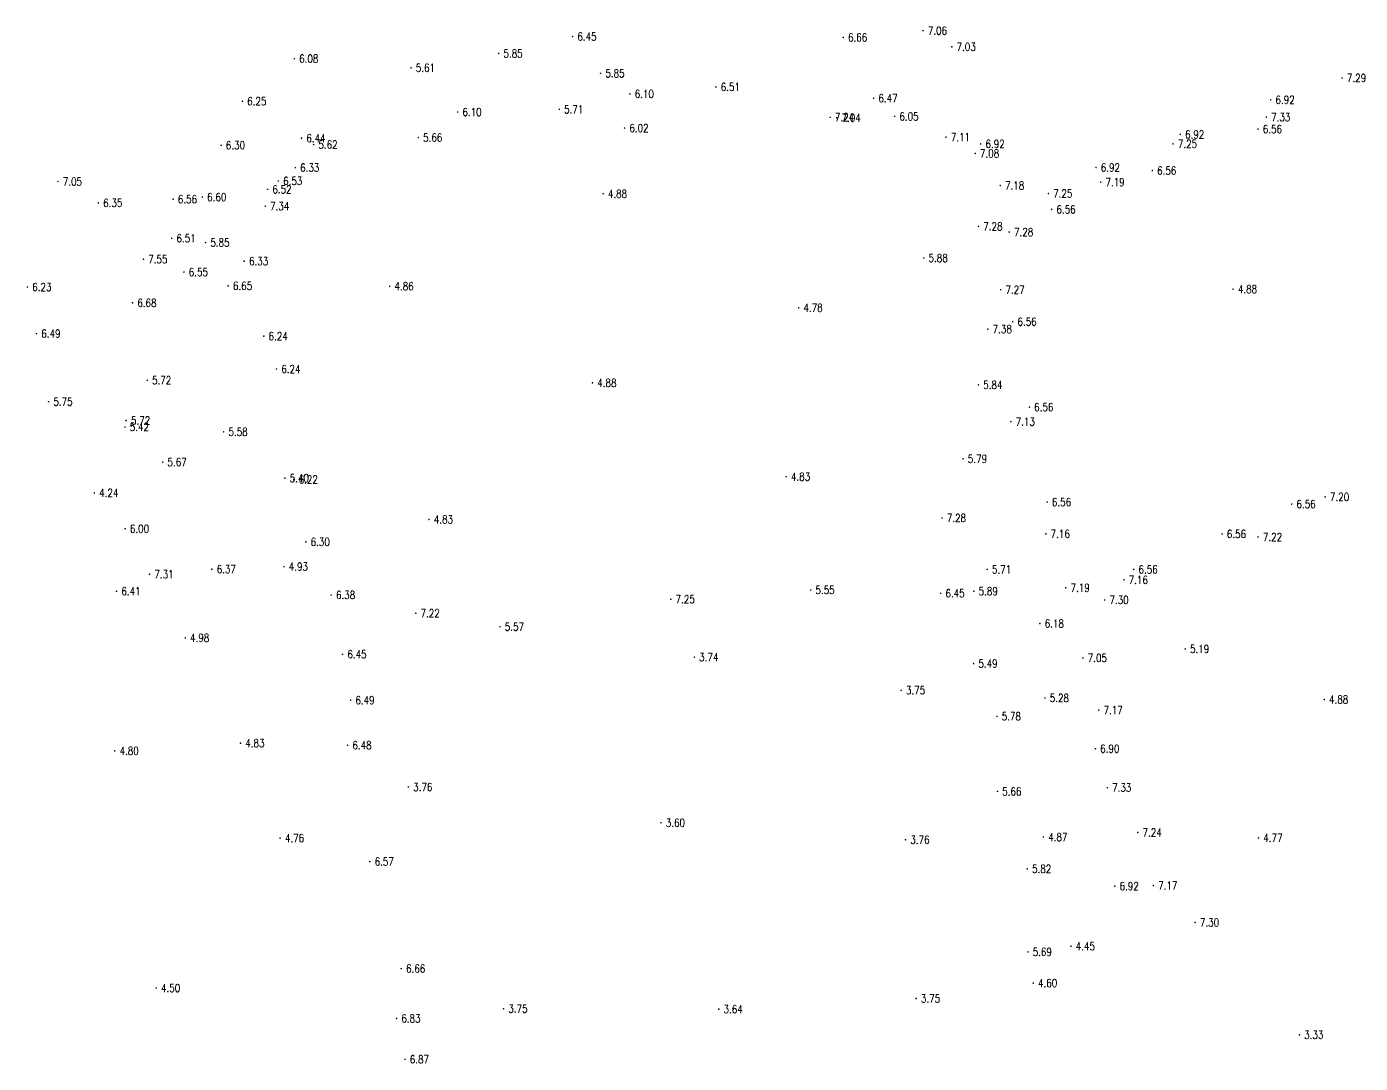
# Model space of a CAD drawing. Extents: x 476861 to 479475, y 2367369 to 2370541.
# Drawn here: x 478356.5 to 478523.1, y 2367575.7 to 2367705.3 of the extents above; entities that cross this region are included whole.
import ezdxf
from ezdxf.enums import TextEntityAlignment as Align

# ---------------------------------------------------------------- set-up
doc = ezdxf.new("R2010")
doc.units = 0
doc.header["$LTSCALE"] = 0.5
doc.layers.get('0').update_dxf_attribs({"linetype": 'CONTINUOUS'})
doc.layers.add('GCD', color=1, linetype='CONTINUOUS')
doc.styles.add('HZ', font='rs.shx', dxfattribs={"width": 0.8, "bigfont": 'hztxt.shx'})

# ---------------------------------------------------------------- blocks, each defined once
blk = doc.blocks.new('GC200')
at = {"linetype": 'Continuous', "const_width": 0.2, "flags": 128}
blk.add_lwpolyline([(-0.1, 0, 1), (0.1, 0, 1)], format="xyb", close=True, dxfattribs=at)

msp = doc.modelspace()

# ---------------------------------------------------------------- block references
at = {"layer": 'GCD', "linetype": 'Continuous'}
ref = msp.add_blockref('GC200', (478424.715, 2367704.05, 6.449), dxfattribs=dict(at, xscale=0.5, yscale=0.5, zscale=0.5))
ref.add_attrib('height', '6.45', dxfattribs={"linetype": 'Continuous', "height": 1, "style": 'HZ', "width": 0.8}).set_placement((478425.315, 2367704.05, 6.449), align=Align.MIDDLE_LEFT)
ref = msp.add_blockref('GC200', (478458.531, 2367703.941, 6.655), dxfattribs=dict(at, xscale=0.5, yscale=0.5, zscale=0.5))
ref.add_attrib('height', '6.66', dxfattribs={"linetype": 'Continuous', "height": 1, "style": 'HZ', "width": 0.8}).set_placement((478459.131, 2367703.941, 6.655), align=Align.MIDDLE_LEFT)
ref = msp.add_blockref('GC200', (478468.512, 2367704.787, 7.06), dxfattribs=dict(at, xscale=0.5, yscale=0.5, zscale=0.5))
ref.add_attrib('height', '7.06', dxfattribs={"linetype": 'Continuous', "height": 1, "style": 'HZ', "width": 0.8}).set_placement((478469.112, 2367704.787, 7.06), align=Align.MIDDLE_LEFT)
ref = msp.add_blockref('GC200', (478472.096, 2367702.769, 7.03), dxfattribs=dict(at, xscale=0.5, yscale=0.5, zscale=0.5))
ref.add_attrib('height', '7.03', dxfattribs={"linetype": 'Continuous', "height": 1, "style": 'HZ', "width": 0.8}).set_placement((478472.696, 2367702.769, 7.03), align=Align.MIDDLE_LEFT)
ref = msp.add_blockref('GC200', (478389.953, 2367701.289, 6.078), dxfattribs=dict(at, xscale=0.5, yscale=0.5, zscale=0.5))
ref.add_attrib('height', '6.08', dxfattribs={"linetype": 'Continuous', "height": 1, "style": 'HZ', "width": 0.8}).set_placement((478390.553, 2367701.289, 6.078), align=Align.MIDDLE_LEFT)
ref = msp.add_blockref('GC200', (478415.484, 2367701.937, 5.849), dxfattribs=dict(at, xscale=0.5, yscale=0.5, zscale=0.5))
ref.add_attrib('height', '5.85', dxfattribs={"linetype": 'Continuous', "height": 1, "style": 'HZ', "width": 0.8}).set_placement((478416.084, 2367701.937, 5.849), align=Align.MIDDLE_LEFT)
ref = msp.add_blockref('GC200', (478404.526, 2367700.154, 5.614), dxfattribs=dict(at, xscale=0.5, yscale=0.5, zscale=0.5))
ref.add_attrib('height', '5.61', dxfattribs={"linetype": 'Continuous', "height": 1, "style": 'HZ', "width": 0.8}).set_placement((478405.126, 2367700.154, 5.614), align=Align.MIDDLE_LEFT)
ref = msp.add_blockref('GC200', (478428.208, 2367699.453, 5.847), dxfattribs=dict(at, xscale=0.5, yscale=0.5, zscale=0.5))
ref.add_attrib('height', '5.85', dxfattribs={"linetype": 'Continuous', "height": 1, "style": 'HZ', "width": 0.8}).set_placement((478428.808, 2367699.453, 5.847), align=Align.MIDDLE_LEFT)
ref = msp.add_blockref('GC200', (478520.87, 2367698.876, 7.287), dxfattribs=dict(at, xscale=0.5, yscale=0.5, zscale=0.5))
ref.add_attrib('height', '7.29', dxfattribs={"linetype": 'Continuous', "height": 1, "style": 'HZ', "width": 0.8}).set_placement((478521.47, 2367698.876, 7.287), align=Align.MIDDLE_LEFT)
ref = msp.add_blockref('GC200', (478442.624, 2367697.752, 6.513), dxfattribs=dict(at, xscale=0.5, yscale=0.5, zscale=0.5))
ref.add_attrib('height', '6.51', dxfattribs={"linetype": 'Continuous', "height": 1, "style": 'HZ', "width": 0.8}).set_placement((478443.224, 2367697.752, 6.513), align=Align.MIDDLE_LEFT)
ref = msp.add_blockref('GC200', (478383.461, 2367695.968, 6.248), dxfattribs=dict(at, xscale=0.5, yscale=0.5, zscale=0.5))
ref.add_attrib('height', '6.25', dxfattribs={"linetype": 'Continuous', "height": 1, "style": 'HZ', "width": 0.8}).set_placement((478384.061, 2367695.968, 6.248), align=Align.MIDDLE_LEFT)
ref = msp.add_blockref('GC200', (478431.874, 2367696.888, 6.102), dxfattribs=dict(at, xscale=0.5, yscale=0.5, zscale=0.5))
ref.add_attrib('height', '6.10', dxfattribs={"linetype": 'Continuous', "height": 1, "style": 'HZ', "width": 0.8}).set_placement((478432.474, 2367696.888, 6.102), align=Align.MIDDLE_LEFT)
ref = msp.add_blockref('GC200', (478462.326, 2367696.347, 6.47), dxfattribs=dict(at, xscale=0.5, yscale=0.5, zscale=0.5))
ref.add_attrib('height', '6.47', dxfattribs={"linetype": 'Continuous', "height": 1, "style": 'HZ', "width": 0.8}).set_placement((478462.926, 2367696.347, 6.47), align=Align.MIDDLE_LEFT)
ref = msp.add_blockref('GC200', (478511.944, 2367696.141, 6.917), dxfattribs=dict(at, xscale=0.5, yscale=0.5, zscale=0.5))
ref.add_attrib('height', '6.92', dxfattribs={"linetype": 'Continuous', "height": 1, "style": 'HZ', "width": 0.8}).set_placement((478512.544, 2367696.141, 6.917), align=Align.MIDDLE_LEFT)
ref = msp.add_blockref('GC200', (478410.354, 2367694.618, 6.096), dxfattribs=dict(at, xscale=0.5, yscale=0.5, zscale=0.5))
ref.add_attrib('height', '6.10', dxfattribs={"linetype": 'Continuous', "height": 1, "style": 'HZ', "width": 0.8}).set_placement((478410.954, 2367694.618, 6.096), align=Align.MIDDLE_LEFT)
ref = msp.add_blockref('GC200', (478423.054, 2367694.953, 5.71), dxfattribs=dict(at, xscale=0.5, yscale=0.5, zscale=0.5))
ref.add_attrib('height', '5.71', dxfattribs={"linetype": 'Continuous', "height": 1, "style": 'HZ', "width": 0.8}).set_placement((478423.654, 2367694.953, 5.71), align=Align.MIDDLE_LEFT)
ref = msp.add_blockref('GC200', (478456.902, 2367693.958, 7.24), dxfattribs=dict(at, xscale=0.5, yscale=0.5, zscale=0.5))
ref.add_attrib('height', '7.24', dxfattribs={"linetype": 'Continuous', "height": 1, "style": 'HZ', "width": 0.8}).set_placement((478457.502, 2367693.958, 7.24), align=Align.MIDDLE_LEFT)
ref = msp.add_blockref('GC200', (478457.719, 2367693.908, 7.039), dxfattribs=dict(at, xscale=0.5, yscale=0.5, zscale=0.5))
ref.add_attrib('height', '7.04', dxfattribs={"linetype": 'Continuous', "height": 1, "style": 'HZ', "width": 0.8}).set_placement((478458.319, 2367693.908, 7.039), align=Align.MIDDLE_LEFT)
ref = msp.add_blockref('GC200', (478464.952, 2367694.075, 6.045), dxfattribs=dict(at, xscale=0.5, yscale=0.5, zscale=0.5))
ref.add_attrib('height', '6.05', dxfattribs={"linetype": 'Continuous', "height": 1, "style": 'HZ', "width": 0.8}).set_placement((478465.552, 2367694.075, 6.045), align=Align.MIDDLE_LEFT)
ref = msp.add_blockref('GC200', (478511.398, 2367693.986, 7.327), dxfattribs=dict(at, xscale=0.5, yscale=0.5, zscale=0.5))
ref.add_attrib('height', '7.33', dxfattribs={"linetype": 'Continuous', "height": 1, "style": 'HZ', "width": 0.8}).set_placement((478511.998, 2367693.986, 7.327), align=Align.MIDDLE_LEFT)
ref = msp.add_blockref('GC200', (478431.209, 2367692.616, 6.019), dxfattribs=dict(at, xscale=0.5, yscale=0.5, zscale=0.5))
ref.add_attrib('height', '6.02', dxfattribs={"linetype": 'Continuous', "height": 1, "style": 'HZ', "width": 0.8}).set_placement((478431.809, 2367692.616, 6.019), align=Align.MIDDLE_LEFT)
ref = msp.add_blockref('GC200', (478510.365, 2367692.488, 6.556), dxfattribs=dict(at, xscale=0.5, yscale=0.5, zscale=0.5))
ref.add_attrib('height', '6.56', dxfattribs={"linetype": 'Continuous', "height": 1, "style": 'HZ', "width": 0.8}).set_placement((478510.965, 2367692.488, 6.556), align=Align.MIDDLE_LEFT)
ref = msp.add_blockref('GC200', (478380.794, 2367690.464, 6.3), dxfattribs=dict(at, xscale=0.5, yscale=0.5, zscale=0.5))
ref.add_attrib('height', '6.30', dxfattribs={"linetype": 'Continuous', "height": 1, "style": 'HZ', "width": 0.8}).set_placement((478381.394, 2367690.464, 6.3), align=Align.MIDDLE_LEFT)
ref = msp.add_blockref('GC200', (478390.843, 2367691.347, 6.44), dxfattribs=dict(at, xscale=0.5, yscale=0.5, zscale=0.5))
ref.add_attrib('height', '6.44', dxfattribs={"linetype": 'Continuous', "height": 1, "style": 'HZ', "width": 0.8}).set_placement((478391.443, 2367691.347, 6.44), align=Align.MIDDLE_LEFT)
ref = msp.add_blockref('GC200', (478392.356, 2367690.547, 5.619), dxfattribs=dict(at, xscale=0.5, yscale=0.5, zscale=0.5))
ref.add_attrib('height', '5.62', dxfattribs={"linetype": 'Continuous', "height": 1, "style": 'HZ', "width": 0.8}).set_placement((478392.956, 2367690.547, 5.619), align=Align.MIDDLE_LEFT)
ref = msp.add_blockref('GC200', (478405.442, 2367691.433, 5.66), dxfattribs=dict(at, xscale=0.5, yscale=0.5, zscale=0.5))
ref.add_attrib('height', '5.66', dxfattribs={"linetype": 'Continuous', "height": 1, "style": 'HZ', "width": 0.8}).set_placement((478406.042, 2367691.433, 5.66), align=Align.MIDDLE_LEFT)
ref = msp.add_blockref('GC200', (478471.38, 2367691.486, 7.11), dxfattribs=dict(at, xscale=0.5, yscale=0.5, zscale=0.5))
ref.add_attrib('height', '7.11', dxfattribs={"linetype": 'Continuous', "height": 1, "style": 'HZ', "width": 0.8}).set_placement((478471.98, 2367691.486, 7.11), align=Align.MIDDLE_LEFT)
ref = msp.add_blockref('GC200', (478475.707, 2367690.634, 6.917), dxfattribs=dict(at, xscale=0.5, yscale=0.5, zscale=0.5))
ref.add_attrib('height', '6.92', dxfattribs={"linetype": 'Continuous', "height": 1, "style": 'HZ', "width": 0.8}).set_placement((478476.307, 2367690.634, 6.917), align=Align.MIDDLE_LEFT)
ref = msp.add_blockref('GC200', (478499.745, 2367690.637, 7.245), dxfattribs=dict(at, xscale=0.5, yscale=0.5, zscale=0.5))
ref.add_attrib('height', '7.25', dxfattribs={"linetype": 'Continuous', "height": 1, "style": 'HZ', "width": 0.8}).set_placement((478500.345, 2367690.637, 7.245), align=Align.MIDDLE_LEFT)
ref = msp.add_blockref('GC200', (478500.651, 2367691.825, 6.917), dxfattribs=dict(at, xscale=0.5, yscale=0.5, zscale=0.5))
ref.add_attrib('height', '6.92', dxfattribs={"linetype": 'Continuous', "height": 1, "style": 'HZ', "width": 0.8}).set_placement((478501.251, 2367691.825, 6.917), align=Align.MIDDLE_LEFT)
ref = msp.add_blockref('GC200', (478475.018, 2367689.448, 7.08), dxfattribs=dict(at, xscale=0.5, yscale=0.5, zscale=0.5))
ref.add_attrib('height', '7.08', dxfattribs={"linetype": 'Continuous', "height": 1, "style": 'HZ', "width": 0.8}).set_placement((478475.618, 2367689.448, 7.08), align=Align.MIDDLE_LEFT)
ref = msp.add_blockref('GC200', (478390.074, 2367687.669, 6.333), dxfattribs=dict(at, xscale=0.5, yscale=0.5, zscale=0.5))
ref.add_attrib('height', '6.33', dxfattribs={"linetype": 'Continuous', "height": 1, "style": 'HZ', "width": 0.8}).set_placement((478390.674, 2367687.669, 6.333), align=Align.MIDDLE_LEFT)
ref = msp.add_blockref('GC200', (478490.112, 2367687.686, 6.917), dxfattribs=dict(at, xscale=0.5, yscale=0.5, zscale=0.5))
ref.add_attrib('height', '6.92', dxfattribs={"linetype": 'Continuous', "height": 1, "style": 'HZ', "width": 0.8}).set_placement((478490.712, 2367687.686, 6.917), align=Align.MIDDLE_LEFT)
ref = msp.add_blockref('GC200', (478497.153, 2367687.299, 6.556), dxfattribs=dict(at, xscale=0.5, yscale=0.5, zscale=0.5))
ref.add_attrib('height', '6.56', dxfattribs={"linetype": 'Continuous', "height": 1, "style": 'HZ', "width": 0.8}).set_placement((478497.753, 2367687.299, 6.556), align=Align.MIDDLE_LEFT)
ref = msp.add_blockref('GC200', (478360.42, 2367685.934, 7.054), dxfattribs=dict(at, xscale=0.5, yscale=0.5, zscale=0.5))
ref.add_attrib('height', '7.05', dxfattribs={"linetype": 'Continuous', "height": 1, "style": 'HZ', "width": 0.8}).set_placement((478361.02, 2367685.934, 7.054), align=Align.MIDDLE_LEFT)
ref = msp.add_blockref('GC200', (478387.947, 2367686, 6.527), dxfattribs=dict(at, xscale=0.5, yscale=0.5, zscale=0.5))
ref.add_attrib('height', '6.53', dxfattribs={"linetype": 'Continuous', "height": 1, "style": 'HZ', "width": 0.8}).set_placement((478388.547, 2367686, 6.527), align=Align.MIDDLE_LEFT)
ref = msp.add_blockref('GC200', (478478.154, 2367685.439, 7.184), dxfattribs=dict(at, xscale=0.5, yscale=0.5, zscale=0.5))
ref.add_attrib('height', '7.18', dxfattribs={"linetype": 'Continuous', "height": 1, "style": 'HZ', "width": 0.8}).set_placement((478478.754, 2367685.439, 7.184), align=Align.MIDDLE_LEFT)
ref = msp.add_blockref('GC200', (478490.7, 2367685.852, 7.189), dxfattribs=dict(at, xscale=0.5, yscale=0.5, zscale=0.5))
ref.add_attrib('height', '7.19', dxfattribs={"linetype": 'Continuous', "height": 1, "style": 'HZ', "width": 0.8}).set_placement((478491.3, 2367685.852, 7.189), align=Align.MIDDLE_LEFT)
ref = msp.add_blockref('GC200', (478374.799, 2367683.727, 6.558), dxfattribs=dict(at, xscale=0.5, yscale=0.5, zscale=0.5))
ref.add_attrib('height', '6.56', dxfattribs={"linetype": 'Continuous', "height": 1, "style": 'HZ', "width": 0.8}).set_placement((478375.399, 2367683.727, 6.558), align=Align.MIDDLE_LEFT)
ref = msp.add_blockref('GC200', (478378.459, 2367683.994, 6.595), dxfattribs=dict(at, xscale=0.5, yscale=0.5, zscale=0.5))
ref.add_attrib('height', '6.60', dxfattribs={"linetype": 'Continuous', "height": 1, "style": 'HZ', "width": 0.8}).set_placement((478379.059, 2367683.994, 6.595), align=Align.MIDDLE_LEFT)
ref = msp.add_blockref('GC200', (478386.604, 2367684.954, 6.52), dxfattribs=dict(at, xscale=0.5, yscale=0.5, zscale=0.5))
ref.add_attrib('height', '6.52', dxfattribs={"linetype": 'Continuous', "height": 1, "style": 'HZ', "width": 0.8}).set_placement((478387.204, 2367684.954, 6.52), align=Align.MIDDLE_LEFT)
ref = msp.add_blockref('GC200', (478428.526, 2367684.409, 4.88), dxfattribs=dict(at, xscale=0.5, yscale=0.5, zscale=0.5))
ref.add_attrib('height', '4.88', dxfattribs={"linetype": 'Continuous', "height": 1, "style": 'HZ', "width": 0.8}).set_placement((478429.126, 2367684.409, 4.88), align=Align.MIDDLE_LEFT)
ref = msp.add_blockref('GC200', (478484.167, 2367684.434, 7.245), dxfattribs=dict(at, xscale=0.5, yscale=0.5, zscale=0.5))
ref.add_attrib('height', '7.25', dxfattribs={"linetype": 'Continuous', "height": 1, "style": 'HZ', "width": 0.8}).set_placement((478484.767, 2367684.434, 7.245), align=Align.MIDDLE_LEFT)
ref = msp.add_blockref('GC200', (478365.463, 2367683.259, 6.351), dxfattribs=dict(at, xscale=0.5, yscale=0.5, zscale=0.5))
ref.add_attrib('height', '6.35', dxfattribs={"linetype": 'Continuous', "height": 1, "style": 'HZ', "width": 0.8}).set_placement((478366.063, 2367683.259, 6.351), align=Align.MIDDLE_LEFT)
ref = msp.add_blockref('GC200', (478386.313, 2367682.857, 7.339), dxfattribs=dict(at, xscale=0.5, yscale=0.5, zscale=0.5))
ref.add_attrib('height', '7.34', dxfattribs={"linetype": 'Continuous', "height": 1, "style": 'HZ', "width": 0.8}).set_placement((478386.913, 2367682.857, 7.339), align=Align.MIDDLE_LEFT)
ref = msp.add_blockref('GC200', (478484.571, 2367682.449, 6.556), dxfattribs=dict(at, xscale=0.5, yscale=0.5, zscale=0.5))
ref.add_attrib('height', '6.56', dxfattribs={"linetype": 'Continuous', "height": 1, "style": 'HZ', "width": 0.8}).set_placement((478485.171, 2367682.449, 6.556), align=Align.MIDDLE_LEFT)
ref = msp.add_blockref('GC200', (478475.432, 2367680.332, 7.28), dxfattribs=dict(at, xscale=0.5, yscale=0.5, zscale=0.5))
ref.add_attrib('height', '7.28', dxfattribs={"linetype": 'Continuous', "height": 1, "style": 'HZ', "width": 0.8}).set_placement((478476.032, 2367680.332, 7.28), align=Align.MIDDLE_LEFT)
ref = msp.add_blockref('GC200', (478374.617, 2367678.841, 6.509), dxfattribs=dict(at, xscale=0.5, yscale=0.5, zscale=0.5))
ref.add_attrib('height', '6.51', dxfattribs={"linetype": 'Continuous', "height": 1, "style": 'HZ', "width": 0.8}).set_placement((478375.217, 2367678.841, 6.509), align=Align.MIDDLE_LEFT)
ref = msp.add_blockref('GC200', (478479.278, 2367679.619, 7.276), dxfattribs=dict(at, xscale=0.5, yscale=0.5, zscale=0.5))
ref.add_attrib('height', '7.28', dxfattribs={"linetype": 'Continuous', "height": 1, "style": 'HZ', "width": 0.8}).set_placement((478479.878, 2367679.619, 7.276), align=Align.MIDDLE_LEFT)
ref = msp.add_blockref('GC200', (478378.854, 2367678.303, 5.847), dxfattribs=dict(at, xscale=0.5, yscale=0.5, zscale=0.5))
ref.add_attrib('height', '5.85', dxfattribs={"linetype": 'Continuous', "height": 1, "style": 'HZ', "width": 0.8}).set_placement((478379.454, 2367678.303, 5.847), align=Align.MIDDLE_LEFT)
ref = msp.add_blockref('GC200', (478371.092, 2367676.221, 7.548), dxfattribs=dict(at, xscale=0.5, yscale=0.5, zscale=0.5))
ref.add_attrib('height', '7.55', dxfattribs={"linetype": 'Continuous', "height": 1, "style": 'HZ', "width": 0.8}).set_placement((478371.692, 2367676.221, 7.548), align=Align.MIDDLE_LEFT)
ref = msp.add_blockref('GC200', (478383.685, 2367675.98, 6.328), dxfattribs=dict(at, xscale=0.5, yscale=0.5, zscale=0.5))
ref.add_attrib('height', '6.33', dxfattribs={"linetype": 'Continuous', "height": 1, "style": 'HZ', "width": 0.8}).set_placement((478384.285, 2367675.98, 6.328), align=Align.MIDDLE_LEFT)
ref = msp.add_blockref('GC200', (478468.597, 2367676.375, 5.88), dxfattribs=dict(at, xscale=0.5, yscale=0.5, zscale=0.5))
ref.add_attrib('height', '5.88', dxfattribs={"linetype": 'Continuous', "height": 1, "style": 'HZ', "width": 0.8}).set_placement((478469.197, 2367676.375, 5.88), align=Align.MIDDLE_LEFT)
ref = msp.add_blockref('GC200', (478376.153, 2367674.619, 6.554), dxfattribs=dict(at, xscale=0.5, yscale=0.5, zscale=0.5))
ref.add_attrib('height', '6.55', dxfattribs={"linetype": 'Continuous', "height": 1, "style": 'HZ', "width": 0.8}).set_placement((478376.753, 2367674.619, 6.554), align=Align.MIDDLE_LEFT)
ref = msp.add_blockref('GC200', (478356.603, 2367672.749, 6.232), dxfattribs=dict(at, xscale=0.5, yscale=0.5, zscale=0.5))
ref.add_attrib('height', '6.23', dxfattribs={"linetype": 'Continuous', "height": 1, "style": 'HZ', "width": 0.8}).set_placement((478357.203, 2367672.749, 6.232), align=Align.MIDDLE_LEFT)
ref = msp.add_blockref('GC200', (478381.678, 2367672.9, 6.651), dxfattribs=dict(at, xscale=0.5, yscale=0.5, zscale=0.5))
ref.add_attrib('height', '6.65', dxfattribs={"linetype": 'Continuous', "height": 1, "style": 'HZ', "width": 0.8}).set_placement((478382.278, 2367672.9, 6.651), align=Align.MIDDLE_LEFT)
ref = msp.add_blockref('GC200', (478401.858, 2367672.842, 4.86), dxfattribs=dict(at, xscale=0.5, yscale=0.5, zscale=0.5))
ref.add_attrib('height', '4.86', dxfattribs={"linetype": 'Continuous', "height": 1, "style": 'HZ', "width": 0.8}).set_placement((478402.458, 2367672.842, 4.86), align=Align.MIDDLE_LEFT)
ref = msp.add_blockref('GC200', (478478.199, 2367672.414, 7.265), dxfattribs=dict(at, xscale=0.5, yscale=0.5, zscale=0.5))
ref.add_attrib('height', '7.27', dxfattribs={"linetype": 'Continuous', "height": 1, "style": 'HZ', "width": 0.8}).set_placement((478478.799, 2367672.414, 7.265), align=Align.MIDDLE_LEFT)
ref = msp.add_blockref('GC200', (478507.241, 2367672.491, 4.88), dxfattribs=dict(at, xscale=0.5, yscale=0.5, zscale=0.5))
ref.add_attrib('height', '4.88', dxfattribs={"linetype": 'Continuous', "height": 1, "style": 'HZ', "width": 0.8}).set_placement((478507.841, 2367672.491, 4.88), align=Align.MIDDLE_LEFT)
ref = msp.add_blockref('GC200', (478369.729, 2367670.768, 6.68), dxfattribs=dict(at, xscale=0.5, yscale=0.5, zscale=0.5))
ref.add_attrib('height', '6.68', dxfattribs={"linetype": 'Continuous', "height": 1, "style": 'HZ', "width": 0.8}).set_placement((478370.329, 2367670.768, 6.68), align=Align.MIDDLE_LEFT)
ref = msp.add_blockref('GC200', (478452.964, 2367670.16, 4.78), dxfattribs=dict(at, xscale=0.5, yscale=0.5, zscale=0.5))
ref.add_attrib('height', '4.78', dxfattribs={"linetype": 'Continuous', "height": 1, "style": 'HZ', "width": 0.8}).set_placement((478453.564, 2367670.16, 4.78), align=Align.MIDDLE_LEFT)
ref = msp.add_blockref('GC200', (478476.602, 2367667.493, 7.378), dxfattribs=dict(at, xscale=0.5, yscale=0.5, zscale=0.5))
ref.add_attrib('height', '7.38', dxfattribs={"linetype": 'Continuous', "height": 1, "style": 'HZ', "width": 0.8}).set_placement((478477.202, 2367667.493, 7.378), align=Align.MIDDLE_LEFT)
ref = msp.add_blockref('GC200', (478479.704, 2367668.415, 6.556), dxfattribs=dict(at, xscale=0.5, yscale=0.5, zscale=0.5))
ref.add_attrib('height', '6.56', dxfattribs={"linetype": 'Continuous', "height": 1, "style": 'HZ', "width": 0.8}).set_placement((478480.304, 2367668.415, 6.556), align=Align.MIDDLE_LEFT)
ref = msp.add_blockref('GC200', (478357.728, 2367666.923, 6.49), dxfattribs=dict(at, xscale=0.5, yscale=0.5, zscale=0.5))
ref.add_attrib('height', '6.49', dxfattribs={"linetype": 'Continuous', "height": 1, "style": 'HZ', "width": 0.8}).set_placement((478358.328, 2367666.923, 6.49), align=Align.MIDDLE_LEFT)
ref = msp.add_blockref('GC200', (478386.129, 2367666.611, 6.241), dxfattribs=dict(at, xscale=0.5, yscale=0.5, zscale=0.5))
ref.add_attrib('height', '6.24', dxfattribs={"linetype": 'Continuous', "height": 1, "style": 'HZ', "width": 0.8}).set_placement((478386.729, 2367666.611, 6.241), align=Align.MIDDLE_LEFT)
ref = msp.add_blockref('GC200', (478387.72, 2367662.504, 6.24), dxfattribs=dict(at, xscale=0.5, yscale=0.5, zscale=0.5))
ref.add_attrib('height', '6.24', dxfattribs={"linetype": 'Continuous', "height": 1, "style": 'HZ', "width": 0.8}).set_placement((478388.32, 2367662.504, 6.24), align=Align.MIDDLE_LEFT)
ref = msp.add_blockref('GC200', (478371.568, 2367661.096, 5.722), dxfattribs=dict(at, xscale=0.5, yscale=0.5, zscale=0.5))
ref.add_attrib('height', '5.72', dxfattribs={"linetype": 'Continuous', "height": 1, "style": 'HZ', "width": 0.8}).set_placement((478372.168, 2367661.096, 5.722), align=Align.MIDDLE_LEFT)
ref = msp.add_blockref('GC200', (478427.205, 2367660.781, 4.88), dxfattribs=dict(at, xscale=0.5, yscale=0.5, zscale=0.5))
ref.add_attrib('height', '4.88', dxfattribs={"linetype": 'Continuous', "height": 1, "style": 'HZ', "width": 0.8}).set_placement((478427.805, 2367660.781, 4.88), align=Align.MIDDLE_LEFT)
ref = msp.add_blockref('GC200', (478475.427, 2367660.514, 5.84), dxfattribs=dict(at, xscale=0.5, yscale=0.5, zscale=0.5))
ref.add_attrib('height', '5.84', dxfattribs={"linetype": 'Continuous', "height": 1, "style": 'HZ', "width": 0.8}).set_placement((478476.027, 2367660.514, 5.84), align=Align.MIDDLE_LEFT)
ref = msp.add_blockref('GC200', (478359.238, 2367658.42, 5.75), dxfattribs=dict(at, xscale=0.5, yscale=0.5, zscale=0.5))
ref.add_attrib('height', '5.75', dxfattribs={"linetype": 'Continuous', "height": 1, "style": 'HZ', "width": 0.8}).set_placement((478359.838, 2367658.42, 5.75), align=Align.MIDDLE_LEFT)
ref = msp.add_blockref('GC200', (478481.795, 2367657.746, 6.556), dxfattribs=dict(at, xscale=0.5, yscale=0.5, zscale=0.5))
ref.add_attrib('height', '6.56', dxfattribs={"linetype": 'Continuous', "height": 1, "style": 'HZ', "width": 0.8}).set_placement((478482.395, 2367657.746, 6.556), align=Align.MIDDLE_LEFT)
ref = msp.add_blockref('GC200', (478368.938, 2367656.074, 5.724), dxfattribs=dict(at, xscale=0.5, yscale=0.5, zscale=0.5))
ref.add_attrib('height', '5.72', dxfattribs={"linetype": 'Continuous', "height": 1, "style": 'HZ', "width": 0.8}).set_placement((478369.538, 2367656.074, 5.724), align=Align.MIDDLE_LEFT)
ref = msp.add_blockref('GC200', (478479.479, 2367655.917, 7.13), dxfattribs=dict(at, xscale=0.5, yscale=0.5, zscale=0.5))
ref.add_attrib('height', '7.13', dxfattribs={"linetype": 'Continuous', "height": 1, "style": 'HZ', "width": 0.8}).set_placement((478480.079, 2367655.917, 7.13), align=Align.MIDDLE_LEFT)
ref = msp.add_blockref('GC200', (478368.786, 2367655.257, 5.417), dxfattribs=dict(at, xscale=0.5, yscale=0.5, zscale=0.5))
ref.add_attrib('height', '5.42', dxfattribs={"linetype": 'Continuous', "height": 1, "style": 'HZ', "width": 0.8}).set_placement((478369.386, 2367655.257, 5.417), align=Align.MIDDLE_LEFT)
ref = msp.add_blockref('GC200', (478381.121, 2367654.654, 5.58), dxfattribs=dict(at, xscale=0.5, yscale=0.5, zscale=0.5))
ref.add_attrib('height', '5.58', dxfattribs={"linetype": 'Continuous', "height": 1, "style": 'HZ', "width": 0.8}).set_placement((478381.721, 2367654.654, 5.58), align=Align.MIDDLE_LEFT)
ref = msp.add_blockref('GC200', (478373.5, 2367650.869, 5.671), dxfattribs=dict(at, xscale=0.5, yscale=0.5, zscale=0.5))
ref.add_attrib('height', '5.67', dxfattribs={"linetype": 'Continuous', "height": 1, "style": 'HZ', "width": 0.8}).set_placement((478374.1, 2367650.869, 5.671), align=Align.MIDDLE_LEFT)
ref = msp.add_blockref('GC200', (478473.505, 2367651.281, 5.79), dxfattribs=dict(at, xscale=0.5, yscale=0.5, zscale=0.5))
ref.add_attrib('height', '5.79', dxfattribs={"linetype": 'Continuous', "height": 1, "style": 'HZ', "width": 0.8}).set_placement((478474.105, 2367651.281, 5.79), align=Align.MIDDLE_LEFT)
ref = msp.add_blockref('GC200', (478388.767, 2367648.865, 5.399), dxfattribs=dict(at, xscale=0.5, yscale=0.5, zscale=0.5))
ref.add_attrib('height', '5.40', dxfattribs={"linetype": 'Continuous', "height": 1, "style": 'HZ', "width": 0.8}).set_placement((478389.367, 2367648.865, 5.399), align=Align.MIDDLE_LEFT)
ref = msp.add_blockref('GC200', (478389.886, 2367648.688, 6.216), dxfattribs=dict(at, xscale=0.5, yscale=0.5, zscale=0.5))
ref.add_attrib('height', '6.22', dxfattribs={"linetype": 'Continuous', "height": 1, "style": 'HZ', "width": 0.8}).set_placement((478390.486, 2367648.688, 6.216), align=Align.MIDDLE_LEFT)
ref = msp.add_blockref('GC200', (478451.402, 2367649.049, 4.83), dxfattribs=dict(at, xscale=0.5, yscale=0.5, zscale=0.5))
ref.add_attrib('height', '4.83', dxfattribs={"linetype": 'Continuous', "height": 1, "style": 'HZ', "width": 0.8}).set_placement((478452.002, 2367649.049, 4.83), align=Align.MIDDLE_LEFT)
ref = msp.add_blockref('GC200', (478364.956, 2367647.022, 4.24), dxfattribs=dict(at, xscale=0.5, yscale=0.5, zscale=0.5))
ref.add_attrib('height', '4.24', dxfattribs={"linetype": 'Continuous', "height": 1, "style": 'HZ', "width": 0.8}).set_placement((478365.556, 2367647.022, 4.24), align=Align.MIDDLE_LEFT)
ref = msp.add_blockref('GC200', (478484.007, 2367645.875, 6.556), dxfattribs=dict(at, xscale=0.5, yscale=0.5, zscale=0.5))
ref.add_attrib('height', '6.56', dxfattribs={"linetype": 'Continuous', "height": 1, "style": 'HZ', "width": 0.8}).set_placement((478484.607, 2367645.875, 6.556), align=Align.MIDDLE_LEFT)
ref = msp.add_blockref('GC200', (478514.565, 2367645.618, 6.556), dxfattribs=dict(at, xscale=0.5, yscale=0.5, zscale=0.5))
ref.add_attrib('height', '6.56', dxfattribs={"linetype": 'Continuous', "height": 1, "style": 'HZ', "width": 0.8}).set_placement((478515.165, 2367645.618, 6.556), align=Align.MIDDLE_LEFT)
ref = msp.add_blockref('GC200', (478518.75, 2367646.518, 7.198), dxfattribs=dict(at, xscale=0.5, yscale=0.5, zscale=0.5))
ref.add_attrib('height', '7.20', dxfattribs={"linetype": 'Continuous', "height": 1, "style": 'HZ', "width": 0.8}).set_placement((478519.35, 2367646.518, 7.198), align=Align.MIDDLE_LEFT)
ref = msp.add_blockref('GC200', (478406.774, 2367643.708, 4.83), dxfattribs=dict(at, xscale=0.5, yscale=0.5, zscale=0.5))
ref.add_attrib('height', '4.83', dxfattribs={"linetype": 'Continuous', "height": 1, "style": 'HZ', "width": 0.8}).set_placement((478407.374, 2367643.708, 4.83), align=Align.MIDDLE_LEFT)
ref = msp.add_blockref('GC200', (478470.879, 2367643.888, 7.276), dxfattribs=dict(at, xscale=0.5, yscale=0.5, zscale=0.5))
ref.add_attrib('height', '7.28', dxfattribs={"linetype": 'Continuous', "height": 1, "style": 'HZ', "width": 0.8}).set_placement((478471.479, 2367643.888, 7.276), align=Align.MIDDLE_LEFT)
ref = msp.add_blockref('GC200', (478368.803, 2367642.542, 6.004), dxfattribs=dict(at, xscale=0.5, yscale=0.5, zscale=0.5))
ref.add_attrib('height', '6.00', dxfattribs={"linetype": 'Continuous', "height": 1, "style": 'HZ', "width": 0.8}).set_placement((478369.403, 2367642.542, 6.004), align=Align.MIDDLE_LEFT)
ref = msp.add_blockref('GC200', (478391.383, 2367640.9, 6.303), dxfattribs=dict(at, xscale=0.5, yscale=0.5, zscale=0.5))
ref.add_attrib('height', '6.30', dxfattribs={"linetype": 'Continuous', "height": 1, "style": 'HZ', "width": 0.8}).set_placement((478391.983, 2367640.9, 6.303), align=Align.MIDDLE_LEFT)
ref = msp.add_blockref('GC200', (478483.847, 2367641.902, 7.158), dxfattribs=dict(at, xscale=0.5, yscale=0.5, zscale=0.5))
ref.add_attrib('height', '7.16', dxfattribs={"linetype": 'Continuous', "height": 1, "style": 'HZ', "width": 0.8}).set_placement((478484.447, 2367641.902, 7.158), align=Align.MIDDLE_LEFT)
ref = msp.add_blockref('GC200', (478505.871, 2367641.89, 6.556), dxfattribs=dict(at, xscale=0.5, yscale=0.5, zscale=0.5))
ref.add_attrib('height', '6.56', dxfattribs={"linetype": 'Continuous', "height": 1, "style": 'HZ', "width": 0.8}).set_placement((478506.471, 2367641.89, 6.556), align=Align.MIDDLE_LEFT)
ref = msp.add_blockref('GC200', (478510.37, 2367641.507, 7.22), dxfattribs=dict(at, xscale=0.5, yscale=0.5, zscale=0.5))
ref.add_attrib('height', '7.22', dxfattribs={"linetype": 'Continuous', "height": 1, "style": 'HZ', "width": 0.8}).set_placement((478510.97, 2367641.507, 7.22), align=Align.MIDDLE_LEFT)
ref = msp.add_blockref('GC200', (478379.644, 2367637.491, 6.37), dxfattribs=dict(at, xscale=0.5, yscale=0.5, zscale=0.5))
ref.add_attrib('height', '6.37', dxfattribs={"linetype": 'Continuous', "height": 1, "style": 'HZ', "width": 0.8}).set_placement((478380.244, 2367637.491, 6.37), align=Align.MIDDLE_LEFT)
ref = msp.add_blockref('GC200', (478388.651, 2367637.807, 4.93), dxfattribs=dict(at, xscale=0.5, yscale=0.5, zscale=0.5))
ref.add_attrib('height', '4.93', dxfattribs={"linetype": 'Continuous', "height": 1, "style": 'HZ', "width": 0.8}).set_placement((478389.251, 2367637.807, 4.93), align=Align.MIDDLE_LEFT)
ref = msp.add_blockref('GC200', (478476.513, 2367637.459, 5.705), dxfattribs=dict(at, xscale=0.5, yscale=0.5, zscale=0.5))
ref.add_attrib('height', '5.71', dxfattribs={"linetype": 'Continuous', "height": 1, "style": 'HZ', "width": 0.8}).set_placement((478477.113, 2367637.459, 5.705), align=Align.MIDDLE_LEFT)
ref = msp.add_blockref('GC200', (478494.832, 2367637.458, 6.556), dxfattribs=dict(at, xscale=0.5, yscale=0.5, zscale=0.5))
ref.add_attrib('height', '6.56', dxfattribs={"linetype": 'Continuous', "height": 1, "style": 'HZ', "width": 0.8}).set_placement((478495.432, 2367637.458, 6.556), align=Align.MIDDLE_LEFT)
ref = msp.add_blockref('GC200', (478371.86, 2367636.857, 7.314), dxfattribs=dict(at, xscale=0.5, yscale=0.5, zscale=0.5))
ref.add_attrib('height', '7.31', dxfattribs={"linetype": 'Continuous', "height": 1, "style": 'HZ', "width": 0.8}).set_placement((478372.46, 2367636.857, 7.314), align=Align.MIDDLE_LEFT)
ref = msp.add_blockref('GC200', (478493.606, 2367636.158, 7.155), dxfattribs=dict(at, xscale=0.5, yscale=0.5, zscale=0.5))
ref.add_attrib('height', '7.16', dxfattribs={"linetype": 'Continuous', "height": 1, "style": 'HZ', "width": 0.8}).set_placement((478494.206, 2367636.158, 7.155), align=Align.MIDDLE_LEFT)
ref = msp.add_blockref('GC200', (478367.73, 2367634.726, 6.41), dxfattribs=dict(at, xscale=0.5, yscale=0.5, zscale=0.5))
ref.add_attrib('height', '6.41', dxfattribs={"linetype": 'Continuous', "height": 1, "style": 'HZ', "width": 0.8}).set_placement((478368.33, 2367634.726, 6.41), align=Align.MIDDLE_LEFT)
ref = msp.add_blockref('GC200', (478394.55, 2367634.264, 6.377), dxfattribs=dict(at, xscale=0.5, yscale=0.5, zscale=0.5))
ref.add_attrib('height', '6.38', dxfattribs={"linetype": 'Continuous', "height": 1, "style": 'HZ', "width": 0.8}).set_placement((478395.15, 2367634.264, 6.377), align=Align.MIDDLE_LEFT)
ref = msp.add_blockref('GC200', (478436.987, 2367633.727, 7.249), dxfattribs=dict(at, xscale=0.5, yscale=0.5, zscale=0.5))
ref.add_attrib('height', '7.25', dxfattribs={"linetype": 'Continuous', "height": 1, "style": 'HZ', "width": 0.8}).set_placement((478437.587, 2367633.727, 7.249), align=Align.MIDDLE_LEFT)
ref = msp.add_blockref('GC200', (478454.468, 2367634.887, 5.55), dxfattribs=dict(at, xscale=0.5, yscale=0.5, zscale=0.5))
ref.add_attrib('height', '5.55', dxfattribs={"linetype": 'Continuous', "height": 1, "style": 'HZ', "width": 0.8}).set_placement((478455.068, 2367634.887, 5.55), align=Align.MIDDLE_LEFT)
ref = msp.add_blockref('GC200', (478470.71, 2367634.471, 6.454), dxfattribs=dict(at, xscale=0.5, yscale=0.5, zscale=0.5))
ref.add_attrib('height', '6.45', dxfattribs={"linetype": 'Continuous', "height": 1, "style": 'HZ', "width": 0.8}).set_placement((478471.31, 2367634.471, 6.454), align=Align.MIDDLE_LEFT)
ref = msp.add_blockref('GC200', (478474.848, 2367634.731, 5.89), dxfattribs=dict(at, xscale=0.5, yscale=0.5, zscale=0.5))
ref.add_attrib('height', '5.89', dxfattribs={"linetype": 'Continuous', "height": 1, "style": 'HZ', "width": 0.8}).set_placement((478475.448, 2367634.731, 5.89), align=Align.MIDDLE_LEFT)
ref = msp.add_blockref('GC200', (478486.336, 2367635.168, 7.189), dxfattribs=dict(at, xscale=0.5, yscale=0.5, zscale=0.5))
ref.add_attrib('height', '7.19', dxfattribs={"linetype": 'Continuous', "height": 1, "style": 'HZ', "width": 0.8}).set_placement((478486.936, 2367635.168, 7.189), align=Align.MIDDLE_LEFT)
ref = msp.add_blockref('GC200', (478491.198, 2367633.641, 7.296), dxfattribs=dict(at, xscale=0.5, yscale=0.5, zscale=0.5))
ref.add_attrib('height', '7.30', dxfattribs={"linetype": 'Continuous', "height": 1, "style": 'HZ', "width": 0.8}).set_placement((478491.798, 2367633.641, 7.296), align=Align.MIDDLE_LEFT)
ref = msp.add_blockref('GC200', (478405.12, 2367631.977, 7.224), dxfattribs=dict(at, xscale=0.5, yscale=0.5, zscale=0.5))
ref.add_attrib('height', '7.22', dxfattribs={"linetype": 'Continuous', "height": 1, "style": 'HZ', "width": 0.8}).set_placement((478405.72, 2367631.977, 7.224), align=Align.MIDDLE_LEFT)
ref = msp.add_blockref('GC200', (478483.106, 2367630.696, 6.18), dxfattribs=dict(at, xscale=0.5, yscale=0.5, zscale=0.5))
ref.add_attrib('height', '6.18', dxfattribs={"linetype": 'Continuous', "height": 1, "style": 'HZ', "width": 0.8}).set_placement((478483.706, 2367630.696, 6.18), align=Align.MIDDLE_LEFT)
ref = msp.add_blockref('GC200', (478376.321, 2367628.906, 4.98), dxfattribs=dict(at, xscale=0.5, yscale=0.5, zscale=0.5))
ref.add_attrib('height', '4.98', dxfattribs={"linetype": 'Continuous', "height": 1, "style": 'HZ', "width": 0.8}).set_placement((478376.921, 2367628.906, 4.98), align=Align.MIDDLE_LEFT)
ref = msp.add_blockref('GC200', (478415.645, 2367630.303, 5.57), dxfattribs=dict(at, xscale=0.5, yscale=0.5, zscale=0.5))
ref.add_attrib('height', '5.57', dxfattribs={"linetype": 'Continuous', "height": 1, "style": 'HZ', "width": 0.8}).set_placement((478416.245, 2367630.303, 5.57), align=Align.MIDDLE_LEFT)
ref = msp.add_blockref('GC200', (478501.263, 2367627.521, 5.19), dxfattribs=dict(at, xscale=0.5, yscale=0.5, zscale=0.5))
ref.add_attrib('height', '5.19', dxfattribs={"linetype": 'Continuous', "height": 1, "style": 'HZ', "width": 0.8}).set_placement((478501.863, 2367627.521, 5.19), align=Align.MIDDLE_LEFT)
ref = msp.add_blockref('GC200', (478395.972, 2367626.855, 6.454), dxfattribs=dict(at, xscale=0.5, yscale=0.5, zscale=0.5))
ref.add_attrib('height', '6.45', dxfattribs={"linetype": 'Continuous', "height": 1, "style": 'HZ', "width": 0.8}).set_placement((478396.572, 2367626.855, 6.454), align=Align.MIDDLE_LEFT)
ref = msp.add_blockref('GC200', (478439.926, 2367626.493, 3.74), dxfattribs=dict(at, xscale=0.5, yscale=0.5, zscale=0.5))
ref.add_attrib('height', '3.74', dxfattribs={"linetype": 'Continuous', "height": 1, "style": 'HZ', "width": 0.8}).set_placement((478440.526, 2367626.493, 3.74), align=Align.MIDDLE_LEFT)
ref = msp.add_blockref('GC200', (478474.823, 2367625.688, 5.49), dxfattribs=dict(at, xscale=0.5, yscale=0.5, zscale=0.5))
ref.add_attrib('height', '5.49', dxfattribs={"linetype": 'Continuous', "height": 1, "style": 'HZ', "width": 0.8}).set_placement((478475.423, 2367625.688, 5.49), align=Align.MIDDLE_LEFT)
ref = msp.add_blockref('GC200', (478488.483, 2367626.388, 7.051), dxfattribs=dict(at, xscale=0.5, yscale=0.5, zscale=0.5))
ref.add_attrib('height', '7.05', dxfattribs={"linetype": 'Continuous', "height": 1, "style": 'HZ', "width": 0.8}).set_placement((478489.083, 2367626.388, 7.051), align=Align.MIDDLE_LEFT)
ref = msp.add_blockref('GC200', (478465.768, 2367622.355, 3.75), dxfattribs=dict(at, xscale=0.5, yscale=0.5, zscale=0.5))
ref.add_attrib('height', '3.75', dxfattribs={"linetype": 'Continuous', "height": 1, "style": 'HZ', "width": 0.8}).set_placement((478466.368, 2367622.355, 3.75), align=Align.MIDDLE_LEFT)
ref = msp.add_blockref('GC200', (478396.978, 2367621.108, 6.486), dxfattribs=dict(at, xscale=0.5, yscale=0.5, zscale=0.5))
ref.add_attrib('height', '6.49', dxfattribs={"linetype": 'Continuous', "height": 1, "style": 'HZ', "width": 0.8}).set_placement((478397.578, 2367621.108, 6.486), align=Align.MIDDLE_LEFT)
ref = msp.add_blockref('GC200', (478483.739, 2367621.393, 5.28), dxfattribs=dict(at, xscale=0.5, yscale=0.5, zscale=0.5))
ref.add_attrib('height', '5.28', dxfattribs={"linetype": 'Continuous', "height": 1, "style": 'HZ', "width": 0.8}).set_placement((478484.339, 2367621.393, 5.28), align=Align.MIDDLE_LEFT)
ref = msp.add_blockref('GC200', (478518.639, 2367621.199, 4.88), dxfattribs=dict(at, xscale=0.5, yscale=0.5, zscale=0.5))
ref.add_attrib('height', '4.88', dxfattribs={"linetype": 'Continuous', "height": 1, "style": 'HZ', "width": 0.8}).set_placement((478519.239, 2367621.199, 4.88), align=Align.MIDDLE_LEFT)
ref = msp.add_blockref('GC200', (478477.739, 2367619.099, 5.78), dxfattribs=dict(at, xscale=0.5, yscale=0.5, zscale=0.5))
ref.add_attrib('height', '5.78', dxfattribs={"linetype": 'Continuous', "height": 1, "style": 'HZ', "width": 0.8}).set_placement((478478.339, 2367619.099, 5.78), align=Align.MIDDLE_LEFT)
ref = msp.add_blockref('GC200', (478490.455, 2367619.882, 7.17), dxfattribs=dict(at, xscale=0.5, yscale=0.5, zscale=0.5))
ref.add_attrib('height', '7.17', dxfattribs={"linetype": 'Continuous', "height": 1, "style": 'HZ', "width": 0.8}).set_placement((478491.055, 2367619.882, 7.17), align=Align.MIDDLE_LEFT)
ref = msp.add_blockref('GC200', (478383.219, 2367615.748, 4.833), dxfattribs=dict(at, xscale=0.5, yscale=0.5, zscale=0.5))
ref.add_attrib('height', '4.83', dxfattribs={"linetype": 'Continuous', "height": 1, "style": 'HZ', "width": 0.8}).set_placement((478383.819, 2367615.748, 4.833), align=Align.MIDDLE_LEFT)
ref = msp.add_blockref('GC200', (478396.6, 2367615.481, 6.48), dxfattribs=dict(at, xscale=0.5, yscale=0.5, zscale=0.5))
ref.add_attrib('height', '6.48', dxfattribs={"linetype": 'Continuous', "height": 1, "style": 'HZ', "width": 0.8}).set_placement((478397.2, 2367615.481, 6.48), align=Align.MIDDLE_LEFT)
ref = msp.add_blockref('GC200', (478367.507, 2367614.783, 4.8), dxfattribs=dict(at, xscale=0.5, yscale=0.5, zscale=0.5))
ref.add_attrib('height', '4.80', dxfattribs={"linetype": 'Continuous', "height": 1, "style": 'HZ', "width": 0.8}).set_placement((478368.107, 2367614.783, 4.8), align=Align.MIDDLE_LEFT)
ref = msp.add_blockref('GC200', (478490.041, 2367615.051, 6.898), dxfattribs=dict(at, xscale=0.5, yscale=0.5, zscale=0.5))
ref.add_attrib('height', '6.90', dxfattribs={"linetype": 'Continuous', "height": 1, "style": 'HZ', "width": 0.8}).set_placement((478490.641, 2367615.051, 6.898), align=Align.MIDDLE_LEFT)
ref = msp.add_blockref('GC200', (478404.201, 2367610.263, 3.76), dxfattribs=dict(at, xscale=0.5, yscale=0.5, zscale=0.5))
ref.add_attrib('height', '3.76', dxfattribs={"linetype": 'Continuous', "height": 1, "style": 'HZ', "width": 0.8}).set_placement((478404.801, 2367610.263, 3.76), align=Align.MIDDLE_LEFT)
ref = msp.add_blockref('GC200', (478477.799, 2367609.717, 5.66), dxfattribs=dict(at, xscale=0.5, yscale=0.5, zscale=0.5))
ref.add_attrib('height', '5.66', dxfattribs={"linetype": 'Continuous', "height": 1, "style": 'HZ', "width": 0.8}).set_placement((478478.399, 2367609.717, 5.66), align=Align.MIDDLE_LEFT)
ref = msp.add_blockref('GC200', (478491.533, 2367610.185, 7.326), dxfattribs=dict(at, xscale=0.5, yscale=0.5, zscale=0.5))
ref.add_attrib('height', '7.33', dxfattribs={"linetype": 'Continuous', "height": 1, "style": 'HZ', "width": 0.8}).set_placement((478492.133, 2367610.185, 7.326), align=Align.MIDDLE_LEFT)
ref = msp.add_blockref('GC200', (478435.766, 2367605.798, 3.6), dxfattribs=dict(at, xscale=0.5, yscale=0.5, zscale=0.5))
ref.add_attrib('height', '3.60', dxfattribs={"linetype": 'Continuous', "height": 1, "style": 'HZ', "width": 0.8}).set_placement((478436.366, 2367605.798, 3.6), align=Align.MIDDLE_LEFT)
ref = msp.add_blockref('GC200', (478388.168, 2367603.878, 4.76), dxfattribs=dict(at, xscale=0.5, yscale=0.5, zscale=0.5))
ref.add_attrib('height', '4.76', dxfattribs={"linetype": 'Continuous', "height": 1, "style": 'HZ', "width": 0.8}).set_placement((478388.768, 2367603.878, 4.76), align=Align.MIDDLE_LEFT)
ref = msp.add_blockref('GC200', (478466.316, 2367603.672, 3.76), dxfattribs=dict(at, xscale=0.5, yscale=0.5, zscale=0.5))
ref.add_attrib('height', '3.76', dxfattribs={"linetype": 'Continuous', "height": 1, "style": 'HZ', "width": 0.8}).set_placement((478466.916, 2367603.672, 3.76), align=Align.MIDDLE_LEFT)
ref = msp.add_blockref('GC200', (478483.541, 2367604.014, 4.87), dxfattribs=dict(at, xscale=0.5, yscale=0.5, zscale=0.5))
ref.add_attrib('height', '4.87', dxfattribs={"linetype": 'Continuous', "height": 1, "style": 'HZ', "width": 0.8}).set_placement((478484.141, 2367604.014, 4.87), align=Align.MIDDLE_LEFT)
ref = msp.add_blockref('GC200', (478495.333, 2367604.591, 7.24), dxfattribs=dict(at, xscale=0.5, yscale=0.5, zscale=0.5))
ref.add_attrib('height', '7.24', dxfattribs={"linetype": 'Continuous', "height": 1, "style": 'HZ', "width": 0.8}).set_placement((478495.933, 2367604.591, 7.24), align=Align.MIDDLE_LEFT)
ref = msp.add_blockref('GC200', (478510.43, 2367603.901, 4.77), dxfattribs=dict(at, xscale=0.5, yscale=0.5, zscale=0.5))
ref.add_attrib('height', '4.77', dxfattribs={"linetype": 'Continuous', "height": 1, "style": 'HZ', "width": 0.8}).set_placement((478511.03, 2367603.901, 4.77), align=Align.MIDDLE_LEFT)
ref = msp.add_blockref('GC200', (478399.383, 2367600.946, 6.57), dxfattribs=dict(at, xscale=0.5, yscale=0.5, zscale=0.5))
ref.add_attrib('height', '6.57', dxfattribs={"linetype": 'Continuous', "height": 1, "style": 'HZ', "width": 0.8}).set_placement((478399.983, 2367600.946, 6.57), align=Align.MIDDLE_LEFT)
ref = msp.add_blockref('GC200', (478481.525, 2367600.031, 5.818), dxfattribs=dict(at, xscale=0.5, yscale=0.5, zscale=0.5))
ref.add_attrib('height', '5.82', dxfattribs={"linetype": 'Continuous', "height": 1, "style": 'HZ', "width": 0.8}).set_placement((478482.125, 2367600.031, 5.818), align=Align.MIDDLE_LEFT)
ref = msp.add_blockref('GC200', (478492.466, 2367597.88, 6.919), dxfattribs=dict(at, xscale=0.5, yscale=0.5, zscale=0.5))
ref.add_attrib('height', '6.92', dxfattribs={"linetype": 'Continuous', "height": 1, "style": 'HZ', "width": 0.8}).set_placement((478493.066, 2367597.88, 6.919), align=Align.MIDDLE_LEFT)
ref = msp.add_blockref('GC200', (478497.285, 2367597.944, 7.174), dxfattribs=dict(at, xscale=0.5, yscale=0.5, zscale=0.5))
ref.add_attrib('height', '7.17', dxfattribs={"linetype": 'Continuous', "height": 1, "style": 'HZ', "width": 0.8}).set_placement((478497.885, 2367597.944, 7.174), align=Align.MIDDLE_LEFT)
ref = msp.add_blockref('GC200', (478502.499, 2367593.333, 7.299), dxfattribs=dict(at, xscale=0.5, yscale=0.5, zscale=0.5))
ref.add_attrib('height', '7.30', dxfattribs={"linetype": 'Continuous', "height": 1, "style": 'HZ', "width": 0.8}).set_placement((478503.099, 2367593.333, 7.299), align=Align.MIDDLE_LEFT)
ref = msp.add_blockref('GC200', (478486.987, 2367590.364, 4.451), dxfattribs=dict(at, xscale=0.5, yscale=0.5, zscale=0.5))
ref.add_attrib('height', '4.45', dxfattribs={"linetype": 'Continuous', "height": 1, "style": 'HZ', "width": 0.8}).set_placement((478487.587, 2367590.364, 4.451), align=Align.MIDDLE_LEFT)
ref = msp.add_blockref('GC200', (478481.606, 2367589.653, 5.693), dxfattribs=dict(at, xscale=0.5, yscale=0.5, zscale=0.5))
ref.add_attrib('height', '5.69', dxfattribs={"linetype": 'Continuous', "height": 1, "style": 'HZ', "width": 0.8}).set_placement((478482.206, 2367589.653, 5.693), align=Align.MIDDLE_LEFT)
ref = msp.add_blockref('GC200', (478403.308, 2367587.571, 6.66), dxfattribs=dict(at, xscale=0.5, yscale=0.5, zscale=0.5))
ref.add_attrib('height', '6.66', dxfattribs={"linetype": 'Continuous', "height": 1, "style": 'HZ', "width": 0.8}).set_placement((478403.908, 2367587.571, 6.66), align=Align.MIDDLE_LEFT)
ref = msp.add_blockref('GC200', (478482.275, 2367585.761, 4.599), dxfattribs=dict(at, xscale=0.5, yscale=0.5, zscale=0.5))
ref.add_attrib('height', '4.60', dxfattribs={"linetype": 'Continuous', "height": 1, "style": 'HZ', "width": 0.8}).set_placement((478482.875, 2367585.761, 4.599), align=Align.MIDDLE_LEFT)
ref = msp.add_blockref('GC200', (478372.692, 2367585.142, 4.5), dxfattribs=dict(at, xscale=0.5, yscale=0.5, zscale=0.5))
ref.add_attrib('height', '4.50', dxfattribs={"linetype": 'Continuous', "height": 1, "style": 'HZ', "width": 0.8}).set_placement((478373.292, 2367585.142, 4.5), align=Align.MIDDLE_LEFT)
ref = msp.add_blockref('GC200', (478467.639, 2367583.832, 3.75), dxfattribs=dict(at, xscale=0.5, yscale=0.5, zscale=0.5))
ref.add_attrib('height', '3.75', dxfattribs={"linetype": 'Continuous', "height": 1, "style": 'HZ', "width": 0.8}).set_placement((478468.239, 2367583.832, 3.75), align=Align.MIDDLE_LEFT)
ref = msp.add_blockref('GC200', (478416.084, 2367582.558, 3.75), dxfattribs=dict(at, xscale=0.5, yscale=0.5, zscale=0.5))
ref.add_attrib('height', '3.75', dxfattribs={"linetype": 'Continuous', "height": 1, "style": 'HZ', "width": 0.8}).set_placement((478416.684, 2367582.558, 3.75), align=Align.MIDDLE_LEFT)
ref = msp.add_blockref('GC200', (478442.983, 2367582.504, 3.64), dxfattribs=dict(at, xscale=0.5, yscale=0.5, zscale=0.5))
ref.add_attrib('height', '3.64', dxfattribs={"linetype": 'Continuous', "height": 1, "style": 'HZ', "width": 0.8}).set_placement((478443.583, 2367582.504, 3.64), align=Align.MIDDLE_LEFT)
ref = msp.add_blockref('GC200', (478402.719, 2367581.338, 6.827), dxfattribs=dict(at, xscale=0.5, yscale=0.5, zscale=0.5))
ref.add_attrib('height', '6.83', dxfattribs={"linetype": 'Continuous', "height": 1, "style": 'HZ', "width": 0.8}).set_placement((478403.319, 2367581.338, 6.827), align=Align.MIDDLE_LEFT)
ref = msp.add_blockref('GC200', (478515.529, 2367579.293, 3.33), dxfattribs=dict(at, xscale=0.5, yscale=0.5, zscale=0.5))
ref.add_attrib('height', '3.33', dxfattribs={"linetype": 'Continuous', "height": 1, "style": 'HZ', "width": 0.8}).set_placement((478516.129, 2367579.293, 3.33), align=Align.MIDDLE_LEFT)
ref = msp.add_blockref('GC200', (478403.773, 2367576.232, 6.87), dxfattribs=dict(at, xscale=0.5, yscale=0.5, zscale=0.5))
ref.add_attrib('height', '6.87', dxfattribs={"linetype": 'Continuous', "height": 1, "style": 'HZ', "width": 0.8}).set_placement((478404.373, 2367576.232, 6.87), align=Align.MIDDLE_LEFT)

doc.saveas('drawing.dxf')
